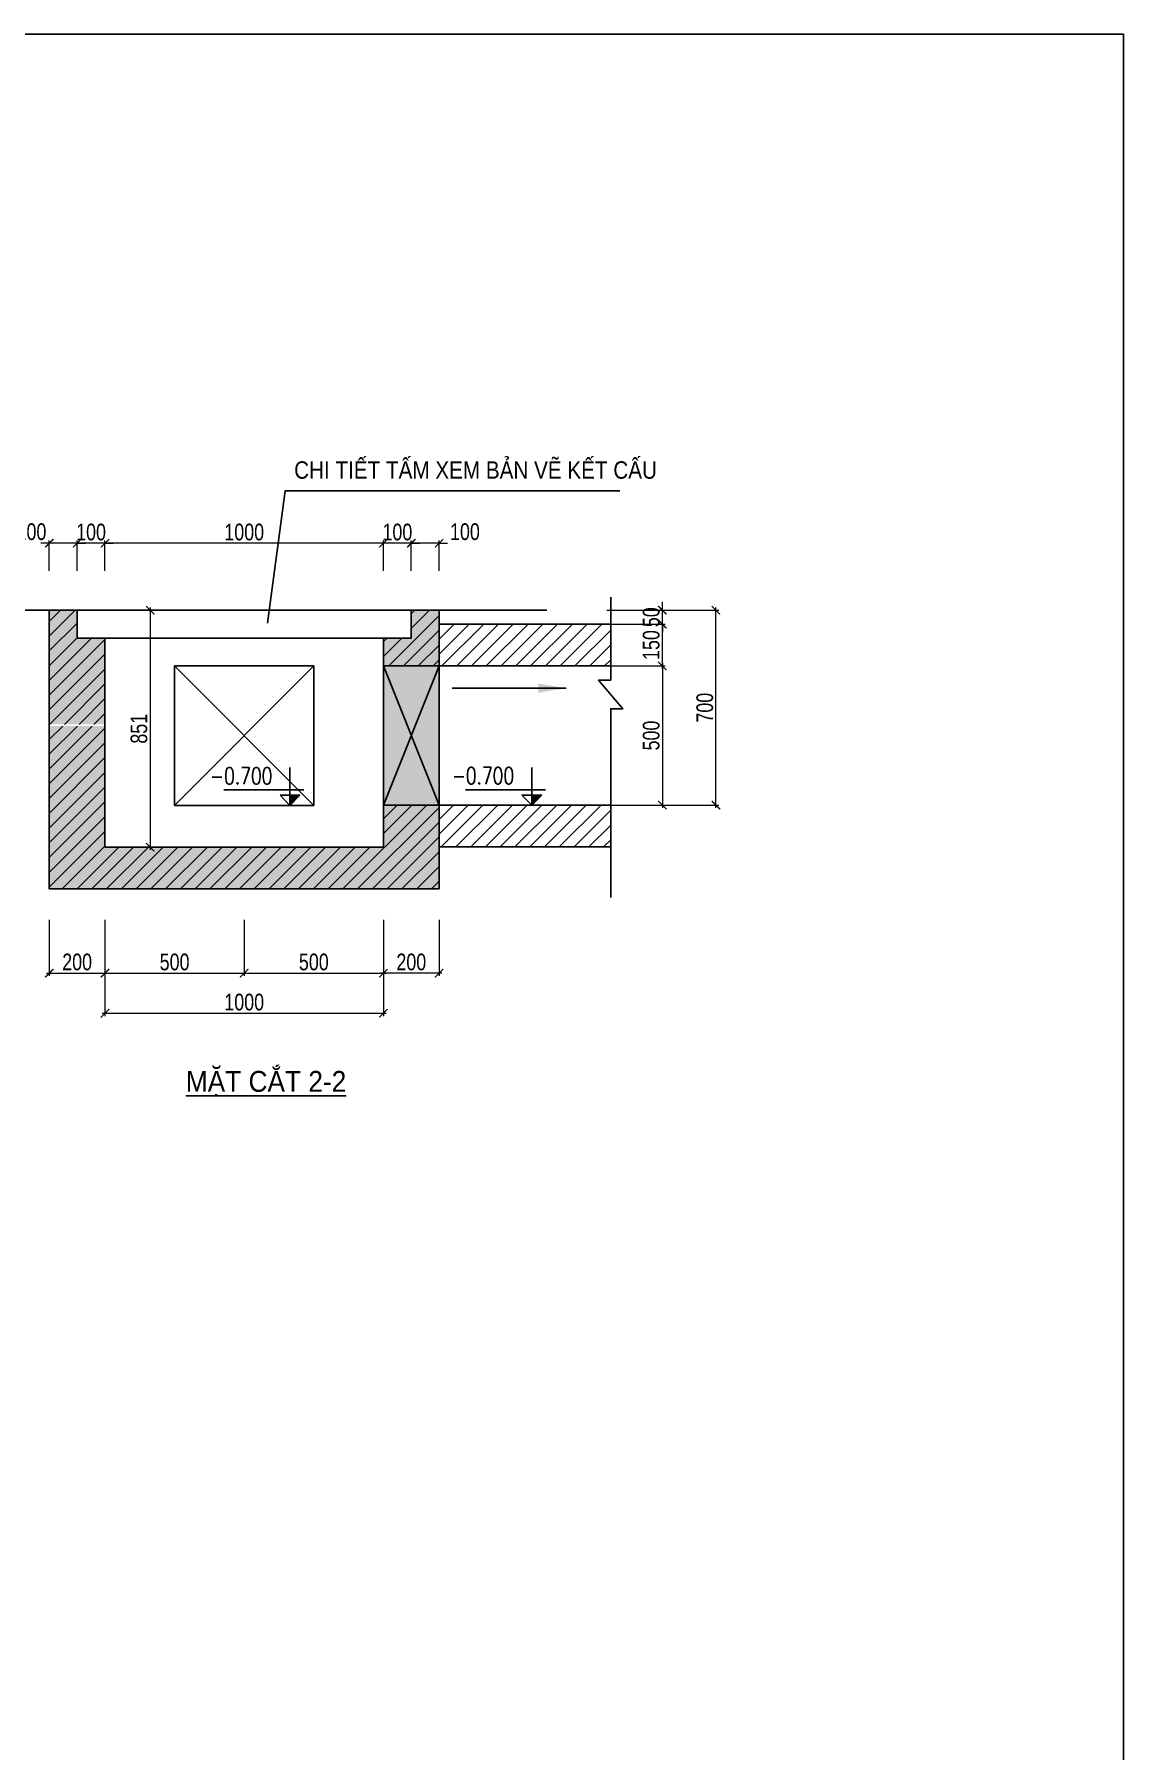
# Model space of a CAD drawing. Header units: millimetres. Extents: x -294625 to 2136527, y -251383 to 128331.
# Drawn here: x 1568376 to 1572288, y -126988 to -120824 of the extents above; entities that cross this region are included whole.
import ezdxf
from ezdxf.enums import TextEntityAlignment as Align

# ---------------------------------------------------------------- set-up
doc = ezdxf.new("R2010")
doc.units = ezdxf.units.MM
doc.linetypes.add('$0$HIDDEN', pattern=[0.375, 0.25, -0.125])
doc.linetypes.add('CONTINOUS', pattern=[0])
doc.layers.get('Defpoints').update_dxf_attribs({"lineweight": 0})
for name, color, linetype in [('1-WALL', 1, 'Continuous'), ('1HATCH', 251, 'Continuous'), ('ANETCAT', 7, 'Continuous'), ('Gtechcons-Text', 7, 'Continuous'), ('HNCD-TEX', 3, 'Continuous'), ('S13_Hatch Line', 8, 'Continuous'), ('S22_Blinding', 3, 'Continuous'), ('S24_Wall', 2, 'Continuous')]:
    doc.layers.add(name, color=color, linetype=linetype)
for name, color, linetype, lineweight in [('CNC291_T', 3, 'Continuous', 13), ('S-ANNO-DIMS', 41, 'Continuous', 20), ('yckt nuoc', 3, 'Continuous', 40)]:
    doc.layers.add(name, color=color, linetype=linetype, lineweight=lineweight)
doc.layers.add('N4-Depoint', color=254, linetype='CONTINOUS', plot=False)
doc.styles.add('EE', font='', dxfattribs={"width": 0.75, "height": 400})
doc.styles.add('HNCD- Vnsimli', font='vnsimli.shx', dxfattribs={"width": 0.75, "bigfont": 'vns.shx'})
doc.styles.add('L-Arial', font='arial.ttf')
doc.styles.add('S-TEXT-2.0H', font='unicode.shx', dxfattribs={"width": 0.8, "height": 60})
doc.styles.get("Standard").update_dxf_attribs({"font": 'arialbd.ttf'})
doc.styles.get('EE').set_extended_font_data('.VnArialH')
doc.dimstyles.new('CNC_mm_D2.0(25) Tick', dxfattribs={"dimtxt": 60, "dimasz": 30, "dimexe": 10, "dimexo": 0, "dimgap": 10, "dimtad": 1, "dimdec": 0, "dimzin": 9, "dimdsep": 46, "dimtxsty": 'S-TEXT-2.0H', "dimblk": 'ARCHTICK', "dimcen": 10, "dimdle": 10, "dimclrd": 83, "dimclre": 83, "dimclrt": 41, "dimadec": 0, "dimazin": 2, "dimtfac": 1, "dimtdec": 0, "dimtix": 1, "dimtmove": 2, "dimatfit": 0, "dimldrblk": 'ARCHTICK', "dimfxl": 200, "dimfxlon": 1, "dimtolj": 1, "dimtzin": 0, "dimlwd": 13, "dimlwe": 13, "dimarcsym": 1})
doc.dimstyles.get("Standard").update_dxf_attribs({"dimtxt": 0.18, "dimasz": 0.18, "dimexe": 0.18, "dimexo": 0.0625, "dimgap": 0.09, "dimtad": 0, "dimtih": 1, "dimtoh": 1, "dimdec": 4, "dimzin": 0, "dimdsep": 46, "dimtxsty": 'Standard', "dimcen": 0.09, "dimadec": 0, "dimazin": 0, "dimtfac": 1, "dimtdec": 4, "dimtofl": 0, "dimtmove": 0, "dimatfit": 3, "dimfxl": 1, "dimtolj": 1, "dimtzin": 0, "dimarcsym": 0})

# ---------------------------------------------------------------- blocks, each defined once
blk = doc.blocks.new('_ArchTick')
at = {"color": 0, "linetype": 'ByBlock', "const_width": 0.15}
blk.add_lwpolyline([(-0.5, -0.5), (0.5, 0.5)], dxfattribs=at)
blk = doc.blocks.new('*D295')
at = {"layer": 'Defpoints', "color": 0, "transparency": 16777216}
for p in [(1568629.7, -124004.8, -40.3), (1569629.7, -124004.8, -40.3), (1569629.7, -124339.9)]:
    blk.add_point(p, dxfattribs=at)
at = {"layer": 'S-ANNO-DIMS', "color": 83, "lineweight": 13, "transparency": 16777216}
for p, q in [((1568629.7, -124141.3), (1568629.7, -124349.9)), ((1569629.7, -124141.3), (1569629.7, -124349.9)), ((1568619.7, -124339.9), (1569639.7, -124339.9))]:
    blk.add_line(p, q, dxfattribs=at)
at = {"layer": 'S-ANNO-DIMS', "color": 83, "lineweight": 13, "transparency": 16777216, "xscale": 30, "yscale": 30, "zscale": 30, "rotation": 180}
blk.add_blockref('_ArchTick', (1568629.7, -124339.9), dxfattribs=at)
at = {"layer": 'S-ANNO-DIMS', "color": 83, "lineweight": 13, "transparency": 16777216, "xscale": 30, "yscale": 30, "zscale": 30}
blk.add_blockref('_ArchTick', (1569629.7, -124339.9), dxfattribs=at)
at = {"layer": 'S-ANNO-DIMS', "color": 41, "transparency": 16777216, "insert": (1569129.7, -124299.9), "char_height": 60, "attachment_point": 5, "style": 'S-TEXT-2.0H'}
blk.add_mtext('\\A1;1000', dxfattribs=at)
blk = doc.blocks.new('*D296')
at = {"layer": 'Defpoints', "color": 0, "transparency": 16777216}
for p in [(1569129.7, -124004.8), (1569629.7, -124004.8), (1569629.7, -124195.9)]:
    blk.add_point(p, dxfattribs=at)
at = {"layer": 'S-ANNO-DIMS', "color": 83, "lineweight": 13, "transparency": 16777216}
for p, q in [((1569129.7, -124004.8), (1569129.7, -124205.9)), ((1569629.7, -124004.8), (1569629.7, -124205.9)), ((1569119.7, -124195.9), (1569639.7, -124195.9))]:
    blk.add_line(p, q, dxfattribs=at)
at = {"layer": 'S-ANNO-DIMS', "color": 83, "lineweight": 13, "transparency": 16777216, "xscale": 30, "yscale": 30, "zscale": 30, "rotation": 180}
blk.add_blockref('_ArchTick', (1569129.7, -124195.9), dxfattribs=at)
at = {"layer": 'S-ANNO-DIMS', "color": 83, "lineweight": 13, "transparency": 16777216, "xscale": 30, "yscale": 30, "zscale": 30}
blk.add_blockref('_ArchTick', (1569629.7, -124195.9), dxfattribs=at)
at = {"layer": 'S-ANNO-DIMS', "color": 41, "transparency": 16777216, "insert": (1569379.7, -124155.9), "char_height": 60, "attachment_point": 5, "style": 'S-TEXT-2.0H'}
blk.add_mtext('\\A1;500', dxfattribs=at)
blk = doc.blocks.new('*D297')
at = {"layer": 'Defpoints', "color": 0, "transparency": 16777216}
for p in [(1568629.7, -124004.8), (1569129.7, -124004.8), (1569129.7, -124195.9)]:
    blk.add_point(p, dxfattribs=at)
at = {"layer": 'S-ANNO-DIMS', "color": 83, "lineweight": 13, "transparency": 16777216}
for p, q in [((1568629.7, -124004.8), (1568629.7, -124205.9)), ((1569129.7, -124004.8), (1569129.7, -124205.9)), ((1568619.7, -124195.9), (1569139.7, -124195.9))]:
    blk.add_line(p, q, dxfattribs=at)
at = {"layer": 'S-ANNO-DIMS', "color": 83, "lineweight": 13, "transparency": 16777216, "xscale": 30, "yscale": 30, "zscale": 30, "rotation": 180}
blk.add_blockref('_ArchTick', (1568629.7, -124195.9), dxfattribs=at)
at = {"layer": 'S-ANNO-DIMS', "color": 83, "lineweight": 13, "transparency": 16777216, "xscale": 30, "yscale": 30, "zscale": 30}
blk.add_blockref('_ArchTick', (1569129.7, -124195.9), dxfattribs=at)
at = {"layer": 'S-ANNO-DIMS', "color": 41, "transparency": 16777216, "insert": (1568879.7, -124155.9), "char_height": 60, "attachment_point": 5, "style": 'S-TEXT-2.0H'}
blk.add_mtext('\\A1;500', dxfattribs=at)
blk = doc.blocks.new('*D298')
at = {"layer": 'Defpoints', "color": 0, "transparency": 16777216}
for p in [(1569629.7, -124004.8), (1569829.7, -124004.8), (1569629.7, -124195.9)]:
    blk.add_point(p, dxfattribs=at)
at = {"layer": 'S-ANNO-DIMS', "color": 83, "lineweight": 13, "transparency": 16777216}
for p, q in [((1569629.7, -124004.8), (1569629.7, -124205.9)), ((1569829.7, -124004.8), (1569829.7, -124205.9)), ((1569839.7, -124195.9), (1569619.7, -124195.9))]:
    blk.add_line(p, q, dxfattribs=at)
at = {"layer": 'S-ANNO-DIMS', "color": 83, "lineweight": 13, "transparency": 16777216, "xscale": 30, "yscale": 30, "zscale": 30, "rotation": 180}
blk.add_blockref('_ArchTick', (1569629.7, -124195.9), dxfattribs=at)
at = {"layer": 'S-ANNO-DIMS', "color": 83, "lineweight": 13, "transparency": 16777216, "xscale": 30, "yscale": 30, "zscale": 30}
blk.add_blockref('_ArchTick', (1569829.7, -124195.9), dxfattribs=at)
at = {"layer": 'S-ANNO-DIMS', "color": 41, "transparency": 16777216, "insert": (1569729.7, -124155.9), "char_height": 60, "attachment_point": 5, "style": 'S-TEXT-2.0H'}
blk.add_mtext('\\A1;200', dxfattribs=at)
blk = doc.blocks.new('*D299')
at = {"layer": 'Defpoints', "color": 0, "transparency": 16777216}
for p in [(1568429.7, -124004.8), (1568629.7, -124004.8), (1568629.7, -124195.9)]:
    blk.add_point(p, dxfattribs=at)
at = {"layer": 'S-ANNO-DIMS', "color": 83, "lineweight": 13, "transparency": 16777216}
for p, q in [((1568429.7, -124004.8), (1568429.7, -124205.9)), ((1568629.7, -124004.8), (1568629.7, -124205.9)), ((1568419.7, -124195.9), (1568639.7, -124195.9))]:
    blk.add_line(p, q, dxfattribs=at)
at = {"layer": 'S-ANNO-DIMS', "color": 83, "lineweight": 13, "transparency": 16777216, "xscale": 30, "yscale": 30, "zscale": 30, "rotation": 180}
blk.add_blockref('_ArchTick', (1568429.7, -124195.9), dxfattribs=at)
at = {"layer": 'S-ANNO-DIMS', "color": 83, "lineweight": 13, "transparency": 16777216, "xscale": 30, "yscale": 30, "zscale": 30}
blk.add_blockref('_ArchTick', (1568629.7, -124195.9), dxfattribs=at)
at = {"layer": 'S-ANNO-DIMS', "color": 41, "transparency": 16777216, "insert": (1568529.7, -124155.9), "char_height": 60, "attachment_point": 5, "style": 'S-TEXT-2.0H'}
blk.add_mtext('\\A1;200', dxfattribs=at)
blk = doc.blocks.new('*D300')
at = {"layer": 'Defpoints', "color": 0, "transparency": 16777216}
for p in [(1569729.7, -122651.7), (1569729.7, -122750.8), (1569829.7, -122750.8)]:
    blk.add_point(p, dxfattribs=at)
at = {"layer": 'S-ANNO-DIMS', "color": 83, "lineweight": 13, "transparency": 16777216}
for p, q in [((1569729.7, -122651.7), (1569699.7, -122651.7)), ((1569729.7, -122750.8), (1569729.7, -122641.7)), ((1569829.7, -122651.7), (1569729.7, -122651.7)), ((1569829.7, -122750.8), (1569829.7, -122641.7)), ((1569829.7, -122651.7), (1569859.7, -122651.7))]:
    blk.add_line(p, q, dxfattribs=at)
at = {"layer": 'S-ANNO-DIMS', "color": 83, "lineweight": 13, "transparency": 16777216, "xscale": 30, "yscale": 30, "zscale": 30}
blk.add_blockref('_ArchTick', (1569729.7, -122651.7), dxfattribs=at)
at = {"layer": 'S-ANNO-DIMS', "color": 83, "lineweight": 13, "transparency": 16777216, "xscale": 30, "yscale": 30, "zscale": 30, "rotation": 180}
blk.add_blockref('_ArchTick', (1569829.7, -122651.7), dxfattribs=at)
at = {"layer": 'S-ANNO-DIMS', "color": 41, "transparency": 16777216, "insert": (1569922.3, -122610.5), "char_height": 60, "attachment_point": 5, "style": 'S-TEXT-2.0H'}
blk.add_mtext('\\A1;100', dxfattribs=at)
blk = doc.blocks.new('*D301')
at = {"layer": 'Defpoints', "color": 0, "transparency": 16777216}
for p in [(1569629.7, -122651.7), (1569629.7, -122750.8), (1569729.7, -122750.8)]:
    blk.add_point(p, dxfattribs=at)
at = {"layer": 'S-ANNO-DIMS', "color": 83, "lineweight": 13, "transparency": 16777216}
for p, q in [((1569629.7, -122651.7), (1569599.7, -122651.7)), ((1569629.7, -122750.8), (1569629.7, -122641.7)), ((1569729.7, -122651.7), (1569629.7, -122651.7)), ((1569729.7, -122750.8), (1569729.7, -122641.7)), ((1569729.7, -122651.7), (1569759.7, -122651.7))]:
    blk.add_line(p, q, dxfattribs=at)
at = {"layer": 'S-ANNO-DIMS', "color": 83, "lineweight": 13, "transparency": 16777216, "xscale": 30, "yscale": 30, "zscale": 30}
blk.add_blockref('_ArchTick', (1569629.7, -122651.7), dxfattribs=at)
at = {"layer": 'S-ANNO-DIMS', "color": 83, "lineweight": 13, "transparency": 16777216, "xscale": 30, "yscale": 30, "zscale": 30, "rotation": 180}
blk.add_blockref('_ArchTick', (1569729.7, -122651.7), dxfattribs=at)
at = {"layer": 'S-ANNO-DIMS', "color": 41, "transparency": 16777216, "insert": (1569679.7, -122611.7), "char_height": 60, "attachment_point": 5, "style": 'S-TEXT-2.0H'}
blk.add_mtext('\\A1;100', dxfattribs=at)
blk = doc.blocks.new('*D302')
at = {"layer": 'Defpoints', "color": 0, "transparency": 16777216}
for p in [(1568629.7, -122651.7), (1568629.7, -122750.8), (1569629.7, -122750.8)]:
    blk.add_point(p, dxfattribs=at)
at = {"layer": 'S-ANNO-DIMS', "color": 83, "lineweight": 13, "transparency": 16777216}
for p, q in [((1569639.7, -122651.7), (1568619.7, -122651.7)), ((1568629.7, -122750.8), (1568629.7, -122641.7)), ((1569629.7, -122750.8), (1569629.7, -122641.7))]:
    blk.add_line(p, q, dxfattribs=at)
at = {"layer": 'S-ANNO-DIMS', "color": 83, "lineweight": 13, "transparency": 16777216, "xscale": 30, "yscale": 30, "zscale": 30, "rotation": 180}
blk.add_blockref('_ArchTick', (1568629.7, -122651.7), dxfattribs=at)
at = {"layer": 'S-ANNO-DIMS', "color": 83, "lineweight": 13, "transparency": 16777216, "xscale": 30, "yscale": 30, "zscale": 30}
blk.add_blockref('_ArchTick', (1569629.7, -122651.7), dxfattribs=at)
at = {"layer": 'S-ANNO-DIMS', "color": 41, "transparency": 16777216, "insert": (1569129.7, -122611.7), "char_height": 60, "attachment_point": 5, "style": 'S-TEXT-2.0H'}
blk.add_mtext('\\A1;1000', dxfattribs=at)
blk = doc.blocks.new('*D303')
at = {"layer": 'Defpoints', "color": 0, "transparency": 16777216}
for p in [(1568529.7, -122651.7), (1568529.7, -122750.8), (1568629.7, -122750.8)]:
    blk.add_point(p, dxfattribs=at)
at = {"layer": 'S-ANNO-DIMS', "color": 83, "lineweight": 13, "transparency": 16777216}
for p, q in [((1568529.7, -122651.7), (1568499.7, -122651.7)), ((1568529.7, -122750.8), (1568529.7, -122641.7)), ((1568629.7, -122651.7), (1568529.7, -122651.7)), ((1568629.7, -122750.8), (1568629.7, -122641.7)), ((1568629.7, -122651.7), (1568659.7, -122651.7))]:
    blk.add_line(p, q, dxfattribs=at)
at = {"layer": 'S-ANNO-DIMS', "color": 83, "lineweight": 13, "transparency": 16777216, "xscale": 30, "yscale": 30, "zscale": 30}
blk.add_blockref('_ArchTick', (1568529.7, -122651.7), dxfattribs=at)
at = {"layer": 'S-ANNO-DIMS', "color": 83, "lineweight": 13, "transparency": 16777216, "xscale": 30, "yscale": 30, "zscale": 30, "rotation": 180}
blk.add_blockref('_ArchTick', (1568629.7, -122651.7), dxfattribs=at)
at = {"layer": 'S-ANNO-DIMS', "color": 41, "transparency": 16777216, "insert": (1568579.7, -122611.7), "char_height": 60, "attachment_point": 5, "style": 'S-TEXT-2.0H'}
blk.add_mtext('\\A1;100', dxfattribs=at)
blk = doc.blocks.new('*D304')
at = {"layer": 'Defpoints', "color": 0, "transparency": 16777216}
for p in [(1568429.7, -122651.7), (1568429.7, -122750.8), (1568529.7, -122750.8)]:
    blk.add_point(p, dxfattribs=at)
at = {"layer": 'S-ANNO-DIMS', "color": 83, "lineweight": 13, "transparency": 16777216}
for p, q in [((1568429.7, -122651.7), (1568399.7, -122651.7)), ((1568429.7, -122750.8), (1568429.7, -122641.7)), ((1568529.7, -122651.7), (1568429.7, -122651.7)), ((1568529.7, -122750.8), (1568529.7, -122641.7)), ((1568529.7, -122651.7), (1568559.7, -122651.7))]:
    blk.add_line(p, q, dxfattribs=at)
at = {"layer": 'S-ANNO-DIMS', "color": 83, "lineweight": 13, "transparency": 16777216, "xscale": 30, "yscale": 30, "zscale": 30}
blk.add_blockref('_ArchTick', (1568429.7, -122651.7), dxfattribs=at)
at = {"layer": 'S-ANNO-DIMS', "color": 83, "lineweight": 13, "transparency": 16777216, "xscale": 30, "yscale": 30, "zscale": 30, "rotation": 180}
blk.add_blockref('_ArchTick', (1568529.7, -122651.7), dxfattribs=at)
at = {"layer": 'S-ANNO-DIMS', "color": 41, "transparency": 16777216, "insert": (1568365.7, -122610.5), "char_height": 60, "attachment_point": 5, "style": 'S-TEXT-2.0H'}
blk.add_mtext('\\A1;100', dxfattribs=at)
blk = doc.blocks.new('*D305')
at = {"layer": '1-WALL', "color": 83, "lineweight": 13, "transparency": 16777216}
for p, q in [((1570431.3, -122892.3), (1570641.3, -122892.3)), ((1570631.3, -122892.3), (1570631.3, -122862.3)), ((1570631.3, -122942.3), (1570631.3, -122892.3)), ((1570431.3, -122942.3), (1570641.3, -122942.3)), ((1570631.3, -122942.3), (1570631.3, -122972.3))]:
    blk.add_line(p, q, dxfattribs=at)
at = {"layer": 'Defpoints', "color": 0, "transparency": 16777216}
for p in [(1570109.1, -122892.3), (1570631.3, -122892.3), (1570109.1, -122942.3)]:
    blk.add_point(p, dxfattribs=at)
at = {"layer": '1-WALL', "color": 83, "lineweight": 13, "transparency": 16777216, "xscale": 30, "yscale": 30, "zscale": 30}
for p, rotation in [((1570631.3, -122892.3), 270), ((1570631.3, -122942.3), 90)]:
    blk.add_blockref('_ArchTick', p, dxfattribs=dict(at, rotation=rotation))
at = {"layer": '1-WALL', "color": 41, "transparency": 16777216, "insert": (1570591.3, -122917.3), "char_height": 60, "attachment_point": 5, "rotation": 90, "style": 'S-TEXT-2.0H'}
blk.add_mtext('\\A1;50', dxfattribs=at)
blk = doc.blocks.new('*D306')
at = {"layer": '1-WALL', "color": 83, "lineweight": 13, "transparency": 16777216}
for p, q in [((1570431.3, -122942.3), (1570641.3, -122942.3)), ((1570631.3, -123102.3), (1570631.3, -122932.3)), ((1570431.3, -123092.3), (1570641.3, -123092.3))]:
    blk.add_line(p, q, dxfattribs=at)
at = {"layer": 'Defpoints', "color": 0, "transparency": 16777216}
for p in [(1570310.3, -122942.3), (1570631.3, -122942.3), (1570310.3, -123092.3)]:
    blk.add_point(p, dxfattribs=at)
at = {"layer": '1-WALL', "color": 83, "lineweight": 13, "transparency": 16777216, "xscale": 30, "yscale": 30, "zscale": 30}
for p, rotation in [((1570631.3, -122942.3), 90), ((1570631.3, -123092.3), 270)]:
    blk.add_blockref('_ArchTick', p, dxfattribs=dict(at, rotation=rotation))
at = {"layer": '1-WALL', "color": 41, "transparency": 16777216, "insert": (1570591.3, -123017.3), "char_height": 60, "attachment_point": 5, "rotation": 90, "style": 'S-TEXT-2.0H'}
blk.add_mtext('\\A1;150', dxfattribs=at)
blk = doc.blocks.new('*D307')
at = {"layer": '1-WALL', "color": 83, "lineweight": 13, "transparency": 16777216}
for p, q in [((1570431.3, -123092.3), (1570641.3, -123092.3)), ((1570631.3, -123082.3), (1570631.3, -123602.3)), ((1570431.3, -123592.3), (1570641.3, -123592.3))]:
    blk.add_line(p, q, dxfattribs=at)
at = {"layer": 'Defpoints', "color": 0, "transparency": 16777216}
for p in [(1570267.3, -123092.3), (1570263.1, -123592.3), (1570631.3, -123592.3)]:
    blk.add_point(p, dxfattribs=at)
at = {"layer": '1-WALL', "color": 83, "lineweight": 13, "transparency": 16777216, "xscale": 30, "yscale": 30, "zscale": 30}
for p, rotation in [((1570631.3, -123092.3), 90), ((1570631.3, -123592.3), 270)]:
    blk.add_blockref('_ArchTick', p, dxfattribs=dict(at, rotation=rotation))
at = {"layer": '1-WALL', "color": 41, "transparency": 16777216, "insert": (1570591.3, -123342.3), "char_height": 60, "attachment_point": 5, "rotation": 90, "style": 'S-TEXT-2.0H'}
blk.add_mtext('\\A1;500', dxfattribs=at)
blk = doc.blocks.new('*U78')
at = {"layer": 'HNCD-TEX', "color": 8}
for p, q in [((1103, 0), (1103, 565)), ((1309, 230), (113, 230)), ((1309, 0), (897, 0)), ((1103, 0), (954, 150)), ((1253, 150), (954, 150)), ((1103, 0), (1253, 150))]:
    blk.add_line(p, q, dxfattribs=at)
blk.add_solid([(1253, 150), (1103, 150), (1103, 0)], dxfattribs=at)
at = {"layer": 'HNCD-TEX', "ltscale": 10, "style": 'HNCD- Vnsimli', "width": 0.75}
for tag, p in [('COTCAODO1', (597, 1148)), ('COTCAODO2', (597, 800)), ('COTCAODO3', (597, 441))]:
    blk.add_attdef(tag, text='', height=253, dxfattribs=at).set_placement(p, align=Align.MIDDLE_CENTER)
blk = doc.blocks.new('*D308')
at = {"layer": '1-WALL', "color": 83, "lineweight": 13, "transparency": 16777216}
for p, q in [((1570623.8, -122892.3), (1570833.8, -122892.3)), ((1570823.8, -123602.3), (1570823.8, -122882.3)), ((1570623.8, -123592.3), (1570833.8, -123592.3))]:
    blk.add_line(p, q, dxfattribs=at)
at = {"layer": 'Defpoints', "color": 0, "transparency": 16777216}
for p in [(1570476.5, -122892.3), (1570823.8, -122892.3), (1570476.5, -123592.3)]:
    blk.add_point(p, dxfattribs=at)
at = {"layer": '1-WALL', "color": 83, "lineweight": 13, "transparency": 16777216, "xscale": 30, "yscale": 30, "zscale": 30}
for p, rotation in [((1570823.8, -122892.3), 90), ((1570823.8, -123592.3), 270)]:
    blk.add_blockref('_ArchTick', p, dxfattribs=dict(at, rotation=rotation))
at = {"layer": '1-WALL', "color": 41, "transparency": 16777216, "insert": (1570783.8, -123242.3), "char_height": 60, "attachment_point": 5, "rotation": 90, "style": 'S-TEXT-2.0H'}
blk.add_mtext('\\A1;700', dxfattribs=at)
blk = doc.blocks.new('*D320')
at = {"layer": 'Defpoints', "color": 0, "transparency": 16777216}
for p in [(1568818.8, -122892.3), (1568791.9, -123743.3), (1568865.9, -123743.3)]:
    blk.add_point(p, dxfattribs=at)
at = {"layer": 'S-ANNO-DIMS', "color": 83, "lineweight": 13, "transparency": 16777216}
for p, q in [((1568818.8, -122892.3), (1568781.9, -122892.3)), ((1568791.9, -122882.3), (1568791.9, -123753.3)), ((1568865.9, -123743.3), (1568781.9, -123743.3))]:
    blk.add_line(p, q, dxfattribs=at)
at = {"layer": 'S-ANNO-DIMS', "color": 83, "lineweight": 13, "transparency": 16777216, "xscale": 30, "yscale": 30, "zscale": 30}
for p, rotation in [((1568791.9, -122892.3), 90), ((1568791.9, -123743.3), 270)]:
    blk.add_blockref('_ArchTick', p, dxfattribs=dict(at, rotation=rotation))
at = {"layer": 'S-ANNO-DIMS', "color": 41, "transparency": 16777216, "insert": (1568751.9, -123317.8), "char_height": 60, "attachment_point": 5, "rotation": 90, "style": 'S-TEXT-2.0H'}
blk.add_mtext('\\A1;851', dxfattribs=at)

msp = doc.modelspace()

# ---------------------------------------------------------------- hatches: boundary and pattern name
at = {"layer": 'S13_Hatch Line', "linetype": '$0$HIDDEN'}
h = msp.add_hatch(dxfattribs=at)
h.set_pattern_fill('ANSI31', color=256, scale=300)
h.set_pattern_definition([(45, (306959.063, -265088.303), (-26.5165043, 26.5165043), [])])
h.paths.add_polyline_path([(1568429.7, -123268.3), (1568429.7, -122892.3), (1568529.7, -122892.3), (1568529.7, -122992.3), (1568629.7, -122992.3), (1568629.7, -123308.3), (1568429.7, -123308.3)])
h.paths.add_polyline_path([(1569629.7, -122992.3), (1569729.7, -122992.3), (1569729.7, -122892.3), (1569829.7, -122892.3), (1569829.7, -123092.3), (1569629.7, -123092.3)])
h.paths.add_polyline_path([(1568429.7, -123308.3), (1568629.7, -123308.3), (1568626.4, -123302.3), (1568426.4, -123302.3)])
h.paths.add_polyline_path([(1568429.7, -123308.3), (1568629.7, -123308.3), (1568629.7, -123743.3), (1569629.7, -123743.3), (1569629.7, -123592.3), (1569829.7, -123592.3), (1569829.7, -123743.3), (1569829.7, -123893.3), (1568429.7, -123893.3)])
at = {"layer": 'S13_Hatch Line'}
h = msp.add_hatch(dxfattribs=at)
h.set_pattern_fill('AR-CONC', color=256, scale=10)
h.set_pattern_definition([(50, (306959.063, -265088.3), (71.7260183, -6.2752135), [7.5, -82.5]), (355, (306959.06, -265088.3), (-13.8751334, 75.2192134), [6, -66]), (100.4514445, (306965.04, -265088.825), (57.8508847, 68.943999), [6.374019, -70.114211]), (46.1842, (306959.06, -265068.3), (106.724133, -16.551928), [11.25, -123.75]), (96.6356355, (306967.96, -265069.68), (93.4661946, 97.41186), [9.561034, -105.171376]), (351.184164, (306959.06, -265068.3), (93.4661945, 97.41186), [9, -99]), (21, (306969.063, -265073.3), (59.6907052, -40.261889), [7.5, -82.5]), (326, (306969.06, -265073.3), (24.331533, 72.5150045), [6, -66]), (71.451445, (306974.04, -265076.66), (84.0222377, 32.2531153), [6.374019, -70.114211]), (37.5, (306959.063, -265088.303), (1.21598553, 33.2893854), [0, -65.2, 0, -67, 0, -66.25]), (7.5, (306959.063, -265088.303), (26.3069537, 39.4411712), [0, -38.2, 0, -63.7, 0, -25.25]), (327.5, (306936.763, -265088.303), (53.3822436, -2.2554872), [0, -25, 0, -78, 0, -103.5]), (317.5, (306926.763, -265088.303), (58.318617, 10.0104982), [0, -32.5, 0, -51.8, 0, -73.5])])
h.paths.add_polyline_path([(1568429.7, -123268.3), (1568429.7, -122892.3), (1568529.7, -122892.3), (1568529.7, -122992.3), (1568629.7, -122992.3), (1568629.7, -123308.3), (1568429.7, -123308.3)])
h.paths.add_polyline_path([(1569629.7, -122992.3), (1569729.7, -122992.3), (1569729.7, -122892.3), (1569829.7, -122892.3), (1569829.7, -123592.3), (1569629.7, -123592.3)])
h.paths.add_polyline_path([(1568429.7, -123308.3), (1568629.7, -123308.3), (1568626.4, -123302.3), (1568426.4, -123302.3)])
h.paths.add_polyline_path([(1568429.7, -123308.3), (1568629.7, -123308.3), (1568629.7, -123743.3), (1569629.7, -123743.3), (1569629.7, -123592.3), (1569829.7, -123592.3), (1569829.7, -123743.3), (1569829.7, -123893.3), (1568429.7, -123893.3)])
at = {"layer": 'S13_Hatch Line', "linetype": '$0$HIDDEN'}
h = msp.add_hatch(dxfattribs=at)
h.set_pattern_fill('ANSI31', color=256, scale=300)
h.set_pattern_definition([(45, (1414822.53, 81825.3), (-26.5165043, 26.5165043), [])])
h.paths.add_polyline_path([(1569829.7, -122942.3), (1570445.8, -122942.3), (1570445.8, -123092.3), (1569829.7, -123092.3)])
h = msp.add_hatch(dxfattribs=at)
h.set_pattern_fill('ANSI31', color=256, scale=300)
h.set_pattern_definition([(45, (1414822.53, 81125.3), (-26.5165043, 26.5165043), [])])
h.paths.add_polyline_path([(1570445.8, -123592.3), (1570445.8, -123742.3), (1569829.7, -123742.3), (1569829.7, -123592.3)])

# ---------------------------------------------------------------- linework, layer by layer
at = {"layer": '1-WALL'}
for p, q in [((1568429.7, -122892.3), (1568429.7, -123052.3)), ((1568529.7, -122892.3), (1568529.7, -122992.3)), ((1569829.7, -123743.3), (1569829.7, -122892.3)), ((1568529.7, -122992.3), (1568629.7, -122992.3)), ((1568629.7, -122992.3), (1568629.7, -123743.3)), ((1568429.7, -123052.3), (1568429.7, -123893.3)), ((1569829.7, -123592.3), (1569629.7, -123592.3)), ((1568629.7, -123743.3), (1569629.7, -123743.3)), ((1569829.7, -123743.3), (1569829.7, -123893.3)), ((1568429.7, -123893.3), (1569829.7, -123893.3))]:
    msp.add_line(p, q, dxfattribs=at)
at = {"layer": '1-WALL', "elevation": 80.5}
msp.add_lwpolyline([(1570445.8, -122845.1), (1570445.8, -123143.4), (1570402.3, -123143.4), (1570489.4, -123246), (1570445.8, -123246), (1570445.8, -123924.1)], dxfattribs=at)
at = {"layer": '1-WALL'}
msp.add_lwpolyline([(1569729.7, -122892.3), (1568529.7, -122892.3), (1568529.7, -122992.3), (1569729.7, -122992.3)], close=True, dxfattribs=at)
msp.add_lwpolyline([(1569729.7, -122892.3), (1569729.7, -122992.3), (1569629.7, -122992.3), (1569629.7, -123743.3)], dxfattribs=at)
at = {"layer": '1HATCH'}
msp.add_line((1567962.1, -122892.3), (1570215.9, -122892.3), dxfattribs=at)
at = {"layer": '1HATCH', "elevation": -80.5}
msp.add_lwpolyline([(1569213.1, -122938.7), (1569276.4, -122463.7), (1570478.5, -122463.7)], dxfattribs=at)
at = {"layer": 'N4-Depoint'}
msp.add_lwpolyline([(1572287.8, -133101.5), (1557251.5, -133101.5), (1557251.5, -120823.8), (1572287.8, -120823.8)], close=True, dxfattribs=at)
at = {"layer": 'S13_Hatch Line'}
msp.add_line((1569629.7, -123092.3), (1570445.8, -123092.3), dxfattribs=at)
at = {"layer": 'S22_Blinding', "color": 1}
for p, q in [((1569379.7, -123092.3), (1568879.7, -123593)), ((1568879.7, -123092.3), (1569379.7, -123593)), ((1569829.7, -123092.3), (1569629.7, -123592.3)), ((1569829.7, -123592.3), (1569629.7, -123092.3))]:
    msp.add_line(p, q, dxfattribs=at)
at = {"layer": 'S24_Wall', "color": 3}
for p, q in [((1568429.7, -122892.3), (1568529.7, -122892.3)), ((1569829.7, -122942.3), (1570445.8, -122942.3)), ((1568879.7, -123092.3), (1568879.7, -123593)), ((1569379.7, -123092.3), (1568879.7, -123092.3)), ((1569379.7, -123593), (1569379.7, -123092.3)), ((1568879.7, -123593), (1569379.7, -123593)), ((1570445.8, -123592.3), (1569829.7, -123592.3)), ((1570445.8, -123742.3), (1569829.7, -123742.3))]:
    msp.add_line(p, q, dxfattribs=at)

# ---------------------------------------------------------------- block references
at = {"layer": 'CNC291_T'}
ref = msp.add_blockref('*U78', (1569029.3, -123593), dxfattribs=dict(at, xscale=0.24, yscale=0.24, zscale=0.24))
ref.add_attrib('COTCAODO3', '-0.700', dxfattribs={"layer": 'HNCD-TEX', "ltscale": 10, "height": 60, "style": 'HNCD- Vnsimli', "width": 0.75}).set_placement((1569119.2, -123487.1), align=Align.MIDDLE_CENTER)
ref = msp.add_blockref('*U78', (1569897.4, -123592.3), dxfattribs=dict(at, xscale=0.24, yscale=0.24, zscale=0.24))
ref.add_attrib('COTCAODO3', '-0.700', dxfattribs={"layer": 'HNCD-TEX', "ltscale": 10, "height": 60, "style": 'HNCD- Vnsimli', "width": 0.75}).set_placement((1569987.2, -123486.4), align=Align.MIDDLE_CENTER)

# ---------------------------------------------------------------- texts
at = {"layer": 'ANETCAT', "color": 2, "style": 'EE', "width": 0.9}
msp.add_text('%%UMÆT C¾T 2-2', height=75, rotation=360, dxfattribs=at).set_placement((1568920, -124621.9))
at = {"layer": 'Gtechcons-Text', "style": 'L-Arial', "width": 0.85}
msp.add_text('CHI TIẾT TẤM XEM BẢN VẼ KẾT CẤU', height=62.5, rotation=0, dxfattribs=at).set_placement((1569309, -122419.9, -161))

# ---------------------------------------------------------------- dimensions: what is measured, and where the dimension line sits
at = {"layer": '1-WALL'}
for base, p1, p2, picture, middle in [((1570631.3, -122892.3), (1570109.1, -122942.3), (1570109.1, -122892.3), '*D305', (1570591.3, -122917.3)), ((1570823.8, -122892.3), (1570476.5, -123592.3), (1570476.5, -122892.3), '*D308', (1570783.8, -123242.3)), ((1570631.3, -122942.3), (1570310.3, -123092.3), (1570310.3, -122942.3), '*D306', (1570591.3, -123017.3)), ((1570631.3, -123592.3), (1570267.3, -123092.3), (1570263.1, -123592.3), '*D307', (1570591.3, -123342.3))]:
    dim = msp.add_linear_dim(base=base, p1=p1, p2=p2, angle=90, dimstyle='CNC_mm_D2.0(25) Tick', dxfattribs=at)
    dim.commit()
    dim.dimension.update_dxf_attribs({"geometry": picture, "text_midpoint": middle})
at = {"layer": 'S-ANNO-DIMS'}
for base, p1, p2, picture, middle in [((1568429.7, -122651.7), (1568529.7, -122750.8), (1568429.7, -122750.8), '*D304', (1568365.7, -122610.5)), ((1569729.7, -122651.7), (1569829.7, -122750.8), (1569729.7, -122750.8), '*D300', (1569922.3, -122610.5))]:
    dim = msp.add_linear_dim(base=base, p1=p1, p2=p2, angle=180, dimstyle='CNC_mm_D2.0(25) Tick', dxfattribs=at)
    dim.commit()
    dim.dimension.update_dxf_attribs({"geometry": picture, "text_midpoint": middle, "dimtype": 160})
for base, p1, p2, angle, picture, middle in [((1568529.7, -122651.7), (1568629.7, -122750.8), (1568529.7, -122750.8), 180, '*D303', (1568579.7, -122611.7)), ((1568629.7, -122651.7), (1569629.7, -122750.8), (1568629.7, -122750.8), 180, '*D302', (1569129.7, -122611.7)), ((1569629.7, -122651.7), (1569729.7, -122750.8), (1569629.7, -122750.8), 180, '*D301', (1569679.7, -122611.7)), ((1568791.9, -123743.3), (1568818.8, -122892.3), (1568865.9, -123743.3), 90, '*D320', (1568751.9, -123317.8)), ((1569629.7, -124195.9), (1569829.7, -124004.8), (1569629.7, -124004.8), 180, '*D298', (1569729.7, -124155.9))]:
    dim = msp.add_linear_dim(base=base, p1=p1, p2=p2, angle=angle, dimstyle='CNC_mm_D2.0(25) Tick', dxfattribs=at)
    dim.commit()
    dim.dimension.update_dxf_attribs({"geometry": picture, "text_midpoint": middle})
for base, p1, p2, picture, middle in [((1568629.7, -124195.9), (1568429.7, -124004.8), (1568629.7, -124004.8), '*D299', (1568529.7, -124155.9)), ((1569629.7, -124339.9, 40.3), (1568629.7, -124004.8), (1569629.7, -124004.8), '*D295', (1569129.7, -124299.9, 40.3)), ((1569129.7, -124195.9), (1568629.7, -124004.8), (1569129.7, -124004.8), '*D297', (1568879.7, -124155.9)), ((1569629.7, -124195.9), (1569129.7, -124004.8), (1569629.7, -124004.8), '*D296', (1569379.7, -124155.9))]:
    dim = msp.add_linear_dim(base=base, p1=p1, p2=p2, dimstyle='CNC_mm_D2.0(25) Tick', dxfattribs=at)
    dim.commit()
    dim.dimension.update_dxf_attribs({"geometry": picture, "text_midpoint": middle})

# ---------------------------------------------------------------- leaders
at = {"layer": 'yckt nuoc'}
msp.add_leader([(1570286.2, -123172.2), (1569876.5, -123172.2)], dimstyle='Standard', override={"dimasz": 100, "dimfxl": 200, "dimfxlon": 1, "dimtfill": 1, "dimarcsym": 1}, dxfattribs=at)

doc.saveas('drawing.dxf')
